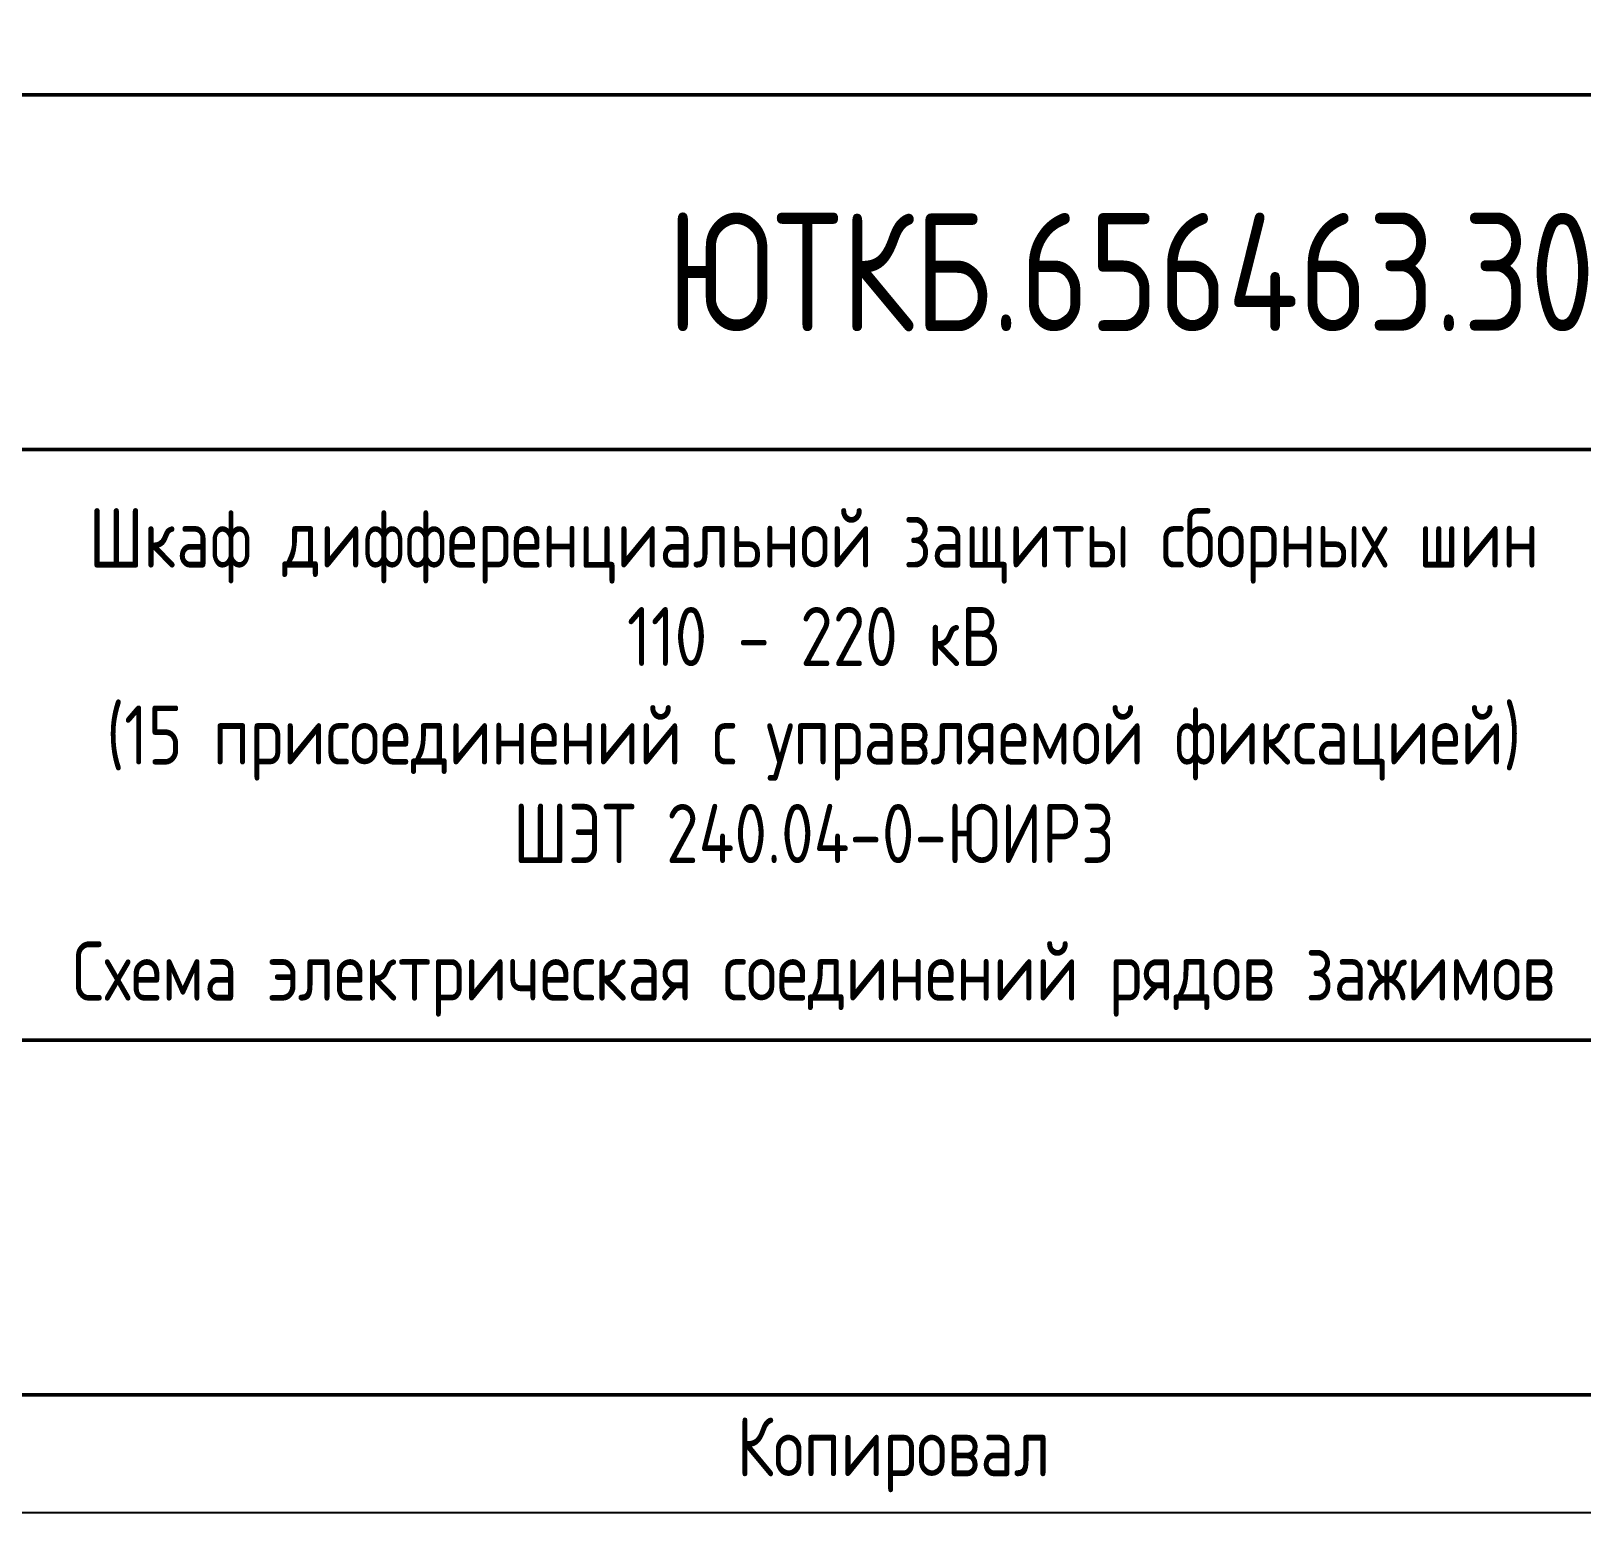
# Model space of a CAD drawing. Header units: millimetres. Extents: x -1612 to 9998, y -90 to 1220.
# Drawn here: x 8153.9 to 8219.5, y 0.1 to 62.8 of the extents above; entities that cross this region are included whole.
import ezdxf

# ---------------------------------------------------------------- set-up
doc = ezdxf.new("R2010")
doc.units = ezdxf.units.MM
doc.styles.add('Gost_type_A', font='GOST_0.TTF')

# ---------------------------------------------------------------- blocks, each defined once
blk = doc.blocks.new('Штамп большой нижний')
at = {"lineweight": 50}
for points in [[(-120, 55), (0, 55), (0, 40), (-120, 40)], [(-120, 40), (-50, 40), (-50, 15), (-120, 15)], [(-120, 15), (-50, 15), (-50, 0), (-120, 0)]]:
    blk.add_lwpolyline(points, close=True, dxfattribs=at)
at = {"insert": (-75, -2.535), "char_height": 2.5, "width": 13.12023, "attachment_point": 6, "style": 'Gost_type_A'}
blk.add_mtext('Копировал', dxfattribs=at)

msp = doc.modelspace()

# ---------------------------------------------------------------- linework, layer by layer
msp.add_lwpolyline([(8277, 420.07), (8277, 0.07), (7980, 0.07), (7980, 420.07)], close=True)
at = {"lineweight": 50}
msp.add_lwpolyline([(8272, 415.07), (8272, 5.07), (8000, 5.07), (8000, 415.07)], close=True, dxfattribs=at)

# ---------------------------------------------------------------- block references
msp.add_blockref('Штамп большой нижний', (8272, 5.07))

# ---------------------------------------------------------------- texts
at = {"style": 'Gost_type_A'}
for s, insert, char_height, width, attachment_point in [('ЮТКБ.656463.300-004Э4.1', (8212, 52.57), 5, 120, 5), ('Шкаф дифференциальной защиты сборных шин\\P110 - 220 кВ\\P(15 присоединений с управляемой фиксацией) \\PШЭТ 240.04-0-ЮИРЗ ', (8187, 35.07), 2.5, 68, 5), ('Схема электрическая соединений рядов зажимов', (8187, 21.07), 2.5, 70, 8)]:
    msp.add_mtext(s, dxfattribs=dict(at, insert=insert, char_height=char_height, width=width, attachment_point=attachment_point))

doc.saveas('drawing.dxf')
